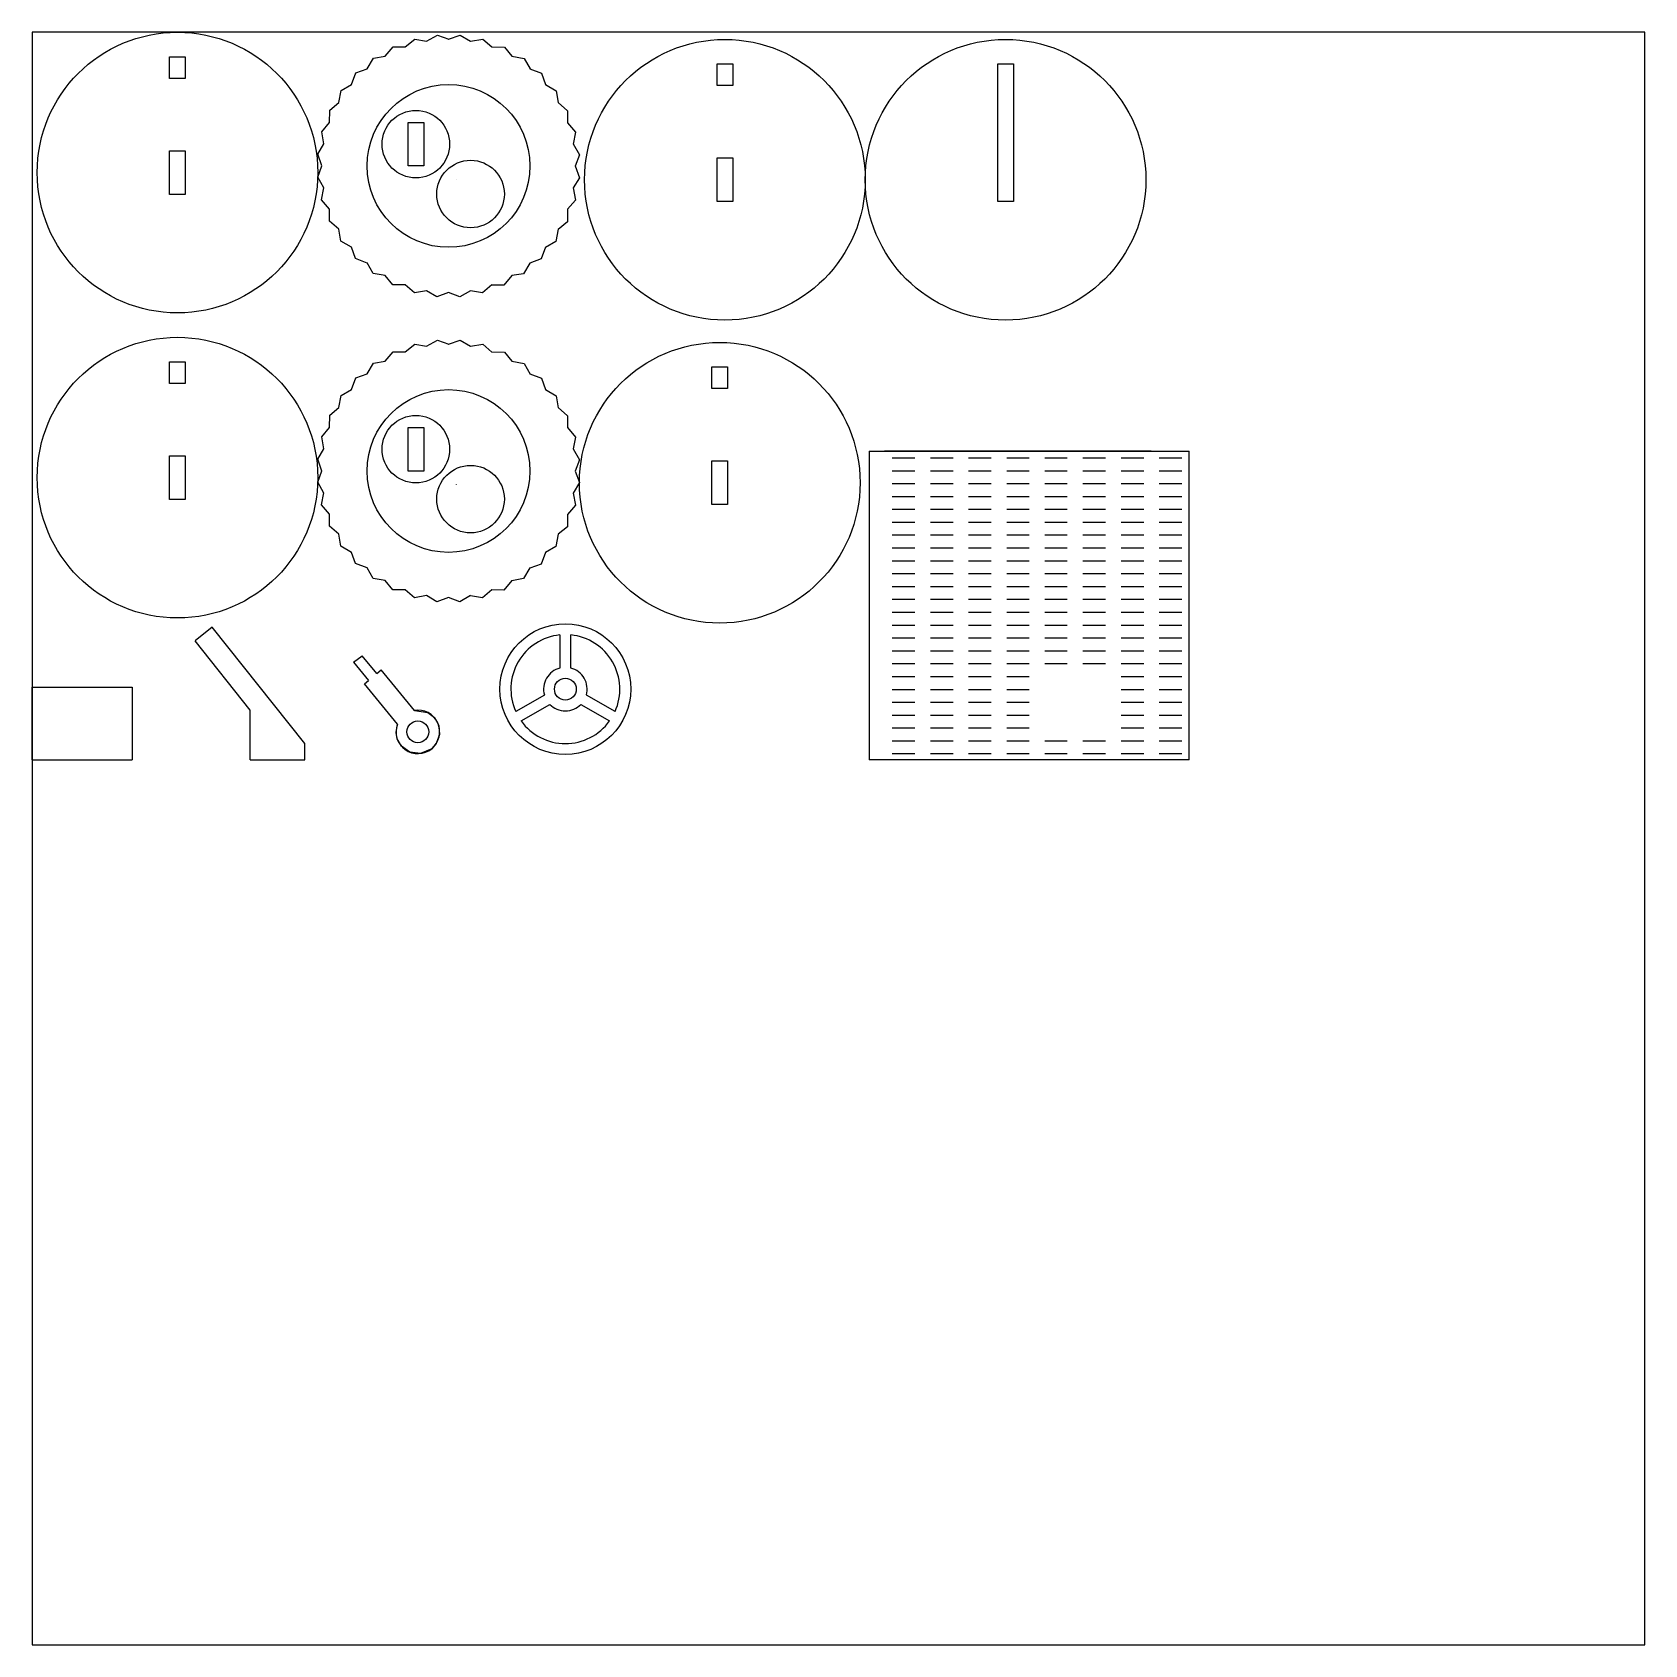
# Model space of a CAD drawing. Header units: millimetres. Extents: x 0 to 148, y -148 to 0.
import ezdxf

# ---------------------------------------------------------------- set-up
doc = ezdxf.new("R2010")
doc.units = ezdxf.units.MM
doc.linetypes.add('K5LT_BASIC', pattern=[0])

# ---------------------------------------------------------------- blocks, each defined once
blk = doc.blocks.new('U0')
at = {"color": 5, "linetype": 'K5LT_BASIC', "true_color": 0x0000ff}
for p, q in [((148, 0), (0, 0)), ((0, 0), (0, -148)), ((148, -148), (148, 0)), ((0, -148), (148, -148))]:
    blk.add_line(p, q, dxfattribs=at)

msp = doc.modelspace()

# ---------------------------------------------------------------- linework, layer by layer
at = {"color": 5, "linetype": 'K5LT_BASIC', "true_color": 0x0000ff}
for p, q in [((32.4, -2.2), (33.14, -1.34)), ((33.14, -1.34), (34.24, -1.35)), ((34.24, -1.35), (35.12, -0.62)), ((35.12, -0.62), (36.2, -0.82)), ((36.19, -0.82), (37.18, -0.26)), ((37.18, -0.26), (38.22, -0.65)), ((38.21, -0.65), (39.29, -0.27)), ((39.29, -0.27), (40.23, -0.82)), ((40.23, -0.82), (41.35, -0.64)), ((41.35, -0.64), (42.19, -1.35)), ((42.19, -1.35), (43.33, -1.36)), ((43.33, -1.36), (44.03, -2.21)), ((12.61, -2.25), (14.05, -2.25)), ((12.61, -4.25), (12.61, -2.25)), ((14.05, -2.25), (14.05, -4.25)), ((30.74, -3.37), (31.32, -2.38)), ((31.32, -2.38), (32.4, -2.2)), ((44.02, -2.2), (45.14, -2.41)), ((45.14, -2.41), (45.69, -3.37)), ((62.85, -2.9), (64.29, -2.9)), ((62.85, -4.9), (62.85, -2.9)), ((64.29, -2.9), (64.29, -4.9)), ((88.61, -2.91), (90.05, -2.91)), ((88.61, -15.54), (88.61, -2.91)), ((90.05, -2.91), (90.05, -15.54)), ((14.05, -4.25), (12.61, -4.25)), ((29.31, -4.8), (29.71, -3.73)), ((29.71, -3.73), (30.74, -3.36)), ((45.68, -3.37), (46.75, -3.77)), ((46.75, -3.77), (47.12, -4.8)), ((28.14, -6.46), (28.35, -5.34)), ((28.35, -5.34), (29.31, -4.8)), ((47.12, -4.8), (48.1, -5.38)), ((48.1, -5.38), (48.28, -6.46)), ((64.29, -4.9), (62.85, -4.9)), ((27.29, -8.3), (27.3, -7.16)), ((27.3, -7.16), (28.15, -6.46)), ((48.28, -6.46), (49.14, -7.2)), ((49.14, -7.2), (49.14, -8.3)), ((26.58, -9.13), (27.29, -8.29)), ((34.49, -12.27), (34.49, -8.27)), ((34.49, -8.27), (35.93, -8.27)), ((35.93, -8.27), (35.93, -12.27)), ((49.13, -8.3), (49.86, -9.18)), ((26.21, -11.2), (26.76, -10.25)), ((26.76, -10.25), (26.58, -9.13)), ((49.86, -9.18), (49.66, -10.26)), ((49.66, -10.25), (50.22, -11.25)), ((12.61, -10.88), (14.05, -10.88)), ((12.61, -14.88), (12.61, -10.88)), ((14.05, -10.88), (14.05, -14.88)), ((26.59, -12.27), (26.21, -11.2)), ((50.22, -11.25), (49.84, -12.28)), ((62.85, -11.54), (64.29, -11.54)), ((62.85, -15.54), (62.85, -11.54)), ((64.29, -11.54), (64.29, -15.54)), ((26.2, -13.3), (26.59, -12.27)), ((26.76, -14.29), (26.2, -13.3)), ((35.93, -12.27), (34.49, -12.27)), ((49.84, -12.27), (50.22, -13.35)), ((26.56, -15.37), (26.76, -14.29)), ((50.22, -13.35), (49.66, -14.29)), ((49.66, -14.29), (49.85, -15.41)), ((14.05, -14.88), (12.61, -14.88)), ((27.29, -16.25), (26.56, -15.37)), ((27.28, -17.34), (27.29, -16.24)), ((49.13, -16.25), (49.12, -17.39)), ((49.85, -15.41), (49.13, -16.25)), ((64.29, -15.54), (62.85, -15.54)), ((90.05, -15.54), (88.61, -15.54)), ((28.14, -18.08), (27.28, -17.34)), ((49.12, -17.39), (48.28, -18.09)), ((28.32, -19.16), (28.14, -18.08)), ((29.31, -19.74), (28.32, -19.16)), ((48.07, -19.2), (47.11, -19.75)), ((48.28, -18.08), (48.07, -19.2)), ((29.67, -20.78), (29.3, -19.74)), ((47.12, -19.74), (46.72, -20.81)), ((30.74, -21.18), (29.67, -20.78)), ((31.28, -22.13), (30.74, -21.17)), ((32.4, -22.34), (31.28, -22.13)), ((45.1, -22.16), (44.02, -22.34)), ((45.68, -21.18), (45.1, -22.16)), ((46.72, -20.81), (45.68, -21.18)), ((33.1, -23.18), (32.39, -22.34)), ((34.24, -23.19), (33.1, -23.18)), ((35.07, -23.91), (34.23, -23.19)), ((42.19, -23.19), (41.31, -23.92)), ((43.28, -23.2), (42.18, -23.2)), ((44.02, -22.34), (43.28, -23.2)), ((36.19, -23.72), (35.07, -23.91)), ((37.14, -24.28), (36.19, -23.72)), ((38.21, -23.9), (37.14, -24.28)), ((39.24, -24.28), (38.21, -23.9)), ((40.23, -23.72), (39.24, -24.28)), ((41.31, -23.92), (40.22, -23.72)), ((32.4, -30.2), (33.14, -29.33)), ((33.14, -29.33), (34.24, -29.34)), ((34.24, -29.34), (35.12, -28.62)), ((35.12, -28.62), (36.2, -28.82)), ((36.19, -28.82), (37.18, -28.26)), ((37.18, -28.26), (38.22, -28.64)), ((38.21, -28.64), (39.29, -28.26)), ((39.29, -28.26), (40.23, -28.82)), ((40.23, -28.82), (41.35, -28.63)), ((41.35, -28.63), (42.19, -29.35)), ((42.19, -29.34), (43.33, -29.35)), ((43.33, -29.35), (44.03, -30.2)), ((12.61, -30.24), (14.05, -30.24)), ((12.61, -32.24), (12.61, -30.24)), ((14.05, -30.24), (14.05, -32.24)), ((30.74, -31.36), (31.32, -30.38)), ((31.32, -30.38), (32.4, -30.2)), ((44.02, -30.2), (45.14, -30.41)), ((45.14, -30.41), (45.69, -31.37)), ((62.38, -30.71), (63.82, -30.71)), ((62.38, -32.71), (62.38, -30.71)), ((63.82, -30.71), (63.82, -32.71)), ((14.05, -32.24), (12.61, -32.24)), ((29.31, -32.8), (29.71, -31.73)), ((29.71, -31.73), (30.74, -31.36)), ((45.68, -31.36), (46.75, -31.76)), ((46.75, -31.76), (47.12, -32.8)), ((28.14, -34.45), (28.35, -33.33)), ((28.35, -33.33), (29.31, -32.79)), ((47.12, -32.8), (48.1, -33.37)), ((48.1, -33.37), (48.28, -34.46)), ((63.82, -32.71), (62.38, -32.71)), ((27.29, -36.29), (27.3, -35.15)), ((27.3, -35.15), (28.15, -34.45)), ((48.28, -34.45), (49.14, -35.2)), ((49.14, -35.2), (49.14, -36.3)), ((26.58, -37.12), (27.29, -36.29)), ((34.49, -40.27), (34.49, -36.27)), ((34.49, -36.27), (35.93, -36.27)), ((35.93, -36.27), (35.93, -40.27)), ((49.13, -36.29), (49.86, -37.17)), ((26.21, -39.19), (26.76, -38.24)), ((26.76, -38.25), (26.58, -37.12)), ((49.86, -37.17), (49.66, -38.25)), ((49.66, -38.25), (50.22, -39.24)), ((76.82, -38.44), (106.2, -38.44)), ((76.82, -38.44), (76.82, -66.79)), ((102.7, -38.44), (78.23, -38.44)), ((106.2, -66.79), (106.2, -38.44)), ((12.61, -38.88), (14.05, -38.88)), ((12.61, -42.88), (12.61, -38.88)), ((14.05, -38.88), (14.05, -42.88)), ((26.59, -40.27), (26.21, -39.19)), ((50.22, -39.24), (49.84, -40.27)), ((62.38, -39.35), (63.82, -39.35)), ((62.38, -43.35), (62.38, -39.35)), ((63.82, -39.35), (63.82, -43.35)), ((78.94, -39.06), (81.01, -39.06)), ((82.44, -39.06), (84.51, -39.06)), ((85.94, -39.06), (88.01, -39.06)), ((89.44, -39.06), (91.51, -39.06)), ((92.93, -39.06), (94.99, -39.06)), ((96.44, -39.06), (98.51, -39.06)), ((99.94, -39.06), (102.01, -39.06)), ((103.44, -39.06), (105.51, -39.06)), ((26.2, -41.29), (26.59, -40.26)), ((26.76, -42.29), (26.2, -41.29)), ((35.93, -40.27), (34.49, -40.27)), ((50.22, -41.34), (49.66, -42.29)), ((49.84, -40.27), (50.22, -41.34)), ((78.94, -40.24), (81.01, -40.24)), ((78.94, -41.42), (81.01, -41.42)), ((82.44, -40.24), (84.51, -40.24)), ((82.44, -41.42), (84.51, -41.42)), ((85.94, -40.24), (88.01, -40.24)), ((85.94, -41.42), (88.01, -41.42)), ((89.44, -40.24), (91.51, -40.24)), ((89.44, -41.42), (91.51, -41.42)), ((92.93, -40.24), (94.99, -40.24)), ((92.93, -41.42), (94.99, -41.42)), ((96.44, -40.24), (98.51, -40.24)), ((96.44, -41.42), (98.51, -41.42)), ((99.94, -40.24), (102.01, -40.24)), ((99.94, -41.42), (102.01, -41.42)), ((103.44, -40.24), (105.51, -40.24)), ((103.44, -41.42), (105.51, -41.42)), ((14.05, -42.88), (12.61, -42.88)), ((26.56, -43.36), (26.76, -42.28)), ((49.66, -42.29), (49.85, -43.41)), ((78.94, -42.6), (81.01, -42.6)), ((82.44, -42.6), (84.51, -42.6)), ((85.94, -42.6), (88.01, -42.6)), ((89.44, -42.6), (91.51, -42.6)), ((92.93, -42.6), (94.99, -42.6)), ((96.44, -42.6), (98.51, -42.6)), ((99.94, -42.6), (102.01, -42.6)), ((103.44, -42.6), (105.51, -42.6)), ((27.29, -44.24), (26.56, -43.36)), ((27.28, -45.34), (27.29, -44.24)), ((49.13, -44.24), (49.12, -45.38)), ((49.85, -43.41), (49.13, -44.25)), ((63.82, -43.35), (62.38, -43.35)), ((78.94, -43.78), (81.01, -43.78)), ((82.44, -43.78), (84.51, -43.78)), ((85.94, -43.78), (88.01, -43.78)), ((89.44, -43.78), (91.51, -43.78)), ((92.93, -43.78), (94.99, -43.78)), ((96.44, -43.78), (98.51, -43.78)), ((99.94, -43.78), (102.01, -43.78)), ((103.44, -43.78), (105.51, -43.78)), ((28.14, -46.08), (27.28, -45.34)), ((49.12, -45.38), (48.28, -46.08)), ((78.94, -44.96), (81.01, -44.96)), ((82.44, -44.96), (84.51, -44.96)), ((85.94, -44.96), (88.01, -44.96)), ((89.44, -44.96), (91.51, -44.96)), ((92.93, -44.96), (94.99, -44.96)), ((96.44, -44.96), (98.51, -44.96)), ((99.94, -44.96), (102.01, -44.96)), ((103.44, -44.96), (105.51, -44.96)), ((28.32, -47.16), (28.14, -46.08)), ((29.31, -47.74), (28.32, -47.16)), ((48.07, -47.2), (47.11, -47.74)), ((48.28, -46.08), (48.07, -47.2)), ((78.94, -46.14), (81.01, -46.14)), ((78.94, -47.32), (81.01, -47.32)), ((82.44, -46.14), (84.51, -46.14)), ((82.44, -47.32), (84.51, -47.32)), ((85.94, -46.14), (88.01, -46.14)), ((85.94, -47.32), (88.01, -47.32)), ((89.44, -46.14), (91.51, -46.14)), ((89.44, -47.32), (91.51, -47.32)), ((92.93, -46.14), (94.99, -46.14)), ((92.93, -47.32), (94.99, -47.32)), ((96.44, -46.14), (98.51, -46.14)), ((96.44, -47.32), (98.51, -47.32)), ((99.94, -46.14), (102.01, -46.14)), ((99.94, -47.32), (102.01, -47.32)), ((103.44, -46.14), (105.51, -46.14)), ((103.44, -47.32), (105.51, -47.32)), ((29.67, -48.77), (29.3, -47.74)), ((30.74, -49.17), (29.67, -48.77)), ((46.72, -48.81), (45.68, -49.18)), ((47.12, -47.74), (46.72, -48.81)), ((78.94, -48.5), (81.01, -48.5)), ((82.44, -48.5), (84.51, -48.5)), ((85.94, -48.5), (88.01, -48.5)), ((89.44, -48.5), (91.51, -48.5)), ((92.93, -48.5), (94.99, -48.5)), ((96.44, -48.5), (98.51, -48.5)), ((99.94, -48.5), (102.01, -48.5)), ((103.44, -48.5), (105.51, -48.5)), ((31.28, -50.13), (30.74, -49.17)), ((32.4, -50.33), (31.28, -50.13)), ((45.1, -50.15), (44.02, -50.34)), ((45.68, -49.17), (45.1, -50.15)), ((78.94, -49.68), (81.01, -49.68)), ((82.44, -49.68), (84.51, -49.68)), ((85.94, -49.68), (88.01, -49.68)), ((89.44, -49.68), (91.51, -49.68)), ((92.93, -49.68), (94.99, -49.68)), ((96.44, -49.68), (98.51, -49.68)), ((99.94, -49.68), (102.01, -49.68)), ((103.44, -49.68), (105.51, -49.68)), ((33.1, -51.18), (32.39, -50.33)), ((34.24, -51.19), (33.1, -51.18)), ((35.07, -51.9), (34.23, -51.19)), ((36.19, -51.71), (35.07, -51.9)), ((37.14, -52.27), (36.19, -51.71)), ((40.23, -51.71), (39.24, -52.28)), ((41.31, -51.92), (40.22, -51.72)), ((42.19, -51.19), (41.31, -51.92)), ((43.28, -51.2), (42.18, -51.19)), ((44.02, -50.33), (43.28, -51.2)), ((78.94, -50.86), (81.01, -50.86)), ((82.44, -50.86), (84.51, -50.86)), ((85.94, -50.86), (88.01, -50.86)), ((89.44, -50.86), (91.51, -50.86)), ((92.93, -50.86), (94.99, -50.86)), ((96.44, -50.86), (98.51, -50.86)), ((99.94, -50.86), (102.01, -50.86)), ((103.44, -50.86), (105.51, -50.86)), ((38.21, -51.89), (37.14, -52.27)), ((39.24, -52.28), (38.21, -51.89)), ((78.94, -52.04), (81.01, -52.04)), ((78.94, -53.23), (81.01, -53.23)), ((82.44, -52.04), (84.51, -52.04)), ((82.44, -53.23), (84.51, -53.23)), ((85.94, -52.04), (88.01, -52.04)), ((85.94, -53.23), (88.01, -53.23)), ((89.44, -52.04), (91.51, -52.04)), ((89.44, -53.23), (91.51, -53.23)), ((92.93, -52.04), (94.99, -52.04)), ((92.93, -53.23), (94.99, -53.23)), ((96.44, -52.04), (98.51, -52.04)), ((96.44, -53.23), (98.51, -53.23)), ((99.94, -52.04), (102.01, -52.04)), ((99.94, -53.23), (102.01, -53.23)), ((103.44, -52.04), (105.51, -52.04)), ((103.44, -53.23), (105.51, -53.23)), ((16.51, -54.61), (14.95, -55.86)), ((25.01, -65.29), (16.51, -54.61)), ((78.94, -54.41), (81.01, -54.41)), ((82.44, -54.41), (84.51, -54.41)), ((85.94, -54.41), (88.01, -54.41)), ((89.44, -54.41), (91.51, -54.41)), ((92.93, -54.41), (94.99, -54.41)), ((96.44, -54.41), (98.51, -54.41)), ((99.94, -54.41), (102.01, -54.41)), ((103.44, -54.41), (105.51, -54.41)), ((20.01, -62.22), (14.95, -55.86)), ((48.43, -55.32), (48.43, -58.35)), ((49.43, -58.35), (49.43, -55.32)), ((78.94, -55.59), (81.01, -55.59)), ((82.44, -55.59), (84.51, -55.59)), ((85.94, -55.59), (88.01, -55.59)), ((89.44, -55.59), (91.51, -55.59)), ((92.93, -55.59), (94.99, -55.59)), ((96.44, -55.59), (98.51, -55.59)), ((99.94, -55.59), (102.01, -55.59)), ((103.44, -55.59), (105.51, -55.59)), ((29.5, -57.83), (30.29, -57.22)), ((31.64, -58.85), (30.29, -57.22)), ((78.94, -56.77), (81.01, -56.77)), ((82.44, -56.77), (84.51, -56.77)), ((85.94, -56.77), (88.01, -56.77)), ((89.44, -56.77), (91.51, -56.77)), ((92.93, -56.77), (94.99, -56.77)), ((96.44, -56.77), (98.51, -56.77)), ((99.94, -56.77), (102.01, -56.77)), ((103.44, -56.77), (105.51, -56.77)), ((29.5, -57.83), (30.86, -59.49)), ((31.64, -58.85), (32.02, -58.53)), ((35.07, -62.24), (32.02, -58.53)), ((78.94, -57.95), (81.01, -57.95)), ((78.94, -59.13), (81.01, -59.13)), ((82.44, -57.95), (84.51, -57.95)), ((82.44, -59.13), (84.51, -59.13)), ((85.94, -57.95), (88.01, -57.95)), ((85.94, -59.13), (88.01, -59.13)), ((89.44, -57.95), (91.51, -57.95)), ((89.44, -59.13), (91.51, -59.13)), ((92.93, -57.95), (94.99, -57.95)), ((96.44, -57.95), (98.51, -57.95)), ((99.94, -57.95), (102.01, -57.95)), ((99.94, -59.13), (102.01, -59.13)), ((103.44, -57.95), (105.51, -57.95)), ((103.44, -59.13), (105.51, -59.13)), ((0, -60.11), (9.16, -60.11)), ((0, -66.79), (0, -60.11)), ((9.16, -60.11), (9.16, -66.79)), ((30.48, -59.8), (30.86, -59.49)), ((33.52, -63.51), (30.48, -59.8)), ((78.94, -60.31), (81.01, -60.31)), ((82.44, -60.31), (84.51, -60.31)), ((85.94, -60.31), (88.01, -60.31)), ((89.44, -60.31), (91.51, -60.31)), ((99.94, -60.31), (102.01, -60.31)), ((103.44, -60.31), (105.51, -60.31)), ((47.01, -60.83), (44.37, -62.35)), ((44.87, -63.21), (47.51, -61.69)), ((50.36, -61.69), (52.99, -63.21)), ((53.49, -62.35), (50.86, -60.83)), ((78.94, -61.49), (81.01, -61.49)), ((82.44, -61.49), (84.51, -61.49)), ((85.94, -61.49), (88.01, -61.49)), ((89.44, -61.49), (91.51, -61.49)), ((99.94, -61.49), (102.01, -61.49)), ((103.44, -61.49), (105.51, -61.49)), ((0, -63.53), (0, -66.79)), ((20.01, -66.79), (20.01, -62.22)), ((33.39, -64.26), (33.52, -63.51)), ((35.07, -62.24), (36.3, -62.43)), ((36.3, -62.43), (36.91, -62.9)), ((36.91, -62.9), (37.31, -63.64)), ((37.31, -63.64), (37.38, -64.45)), ((78.94, -62.67), (81.01, -62.67)), ((82.44, -62.67), (84.51, -62.67)), ((85.94, -62.67), (88.01, -62.67)), ((89.44, -62.67), (91.51, -62.67)), ((99.94, -62.67), (102.01, -62.67)), ((103.44, -62.67), (105.51, -62.67)), ((33.5, -64.85), (33.39, -64.26)), ((33.9, -65.54), (33.5, -64.85)), ((37.38, -64.45), (37.08, -65.29)), ((78.94, -63.85), (81.01, -63.85)), ((78.94, -65.03), (81.01, -65.03)), ((82.44, -63.85), (84.51, -63.85)), ((82.44, -65.03), (84.51, -65.03)), ((85.94, -63.85), (88.01, -63.85)), ((85.94, -65.03), (88.01, -65.03)), ((89.44, -63.85), (91.51, -63.85)), ((89.44, -65.03), (91.51, -65.03)), ((92.93, -65.03), (94.99, -65.03)), ((96.44, -65.03), (98.51, -65.03)), ((99.94, -63.85), (102.01, -63.85)), ((99.94, -65.03), (102.01, -65.03)), ((103.44, -63.85), (105.51, -63.85)), ((103.44, -65.03), (105.51, -65.03)), ((25.01, -66.79), (25.01, -65.29)), ((34.65, -66.07), (33.9, -65.54)), ((35.63, -66.2), (34.65, -66.07)), ((36.67, -65.76), (35.63, -66.2)), ((37.08, -65.29), (36.67, -65.76)), ((78.94, -66.21), (81.01, -66.21)), ((82.44, -66.21), (84.51, -66.21)), ((85.94, -66.21), (88.01, -66.21)), ((89.44, -66.21), (91.51, -66.21)), ((92.93, -66.21), (94.99, -66.21)), ((96.44, -66.21), (98.51, -66.21)), ((99.94, -66.21), (102.01, -66.21)), ((103.44, -66.21), (105.51, -66.21)), ((0, -66.79), (9.16, -66.79)), ((20.01, -66.79), (25.01, -66.79)), ((106.2, -66.79), (76.82, -66.79))]:
    msp.add_line(p, q, dxfattribs=at)
for centre, radius in [((13.33, -12.88), 12.88), ((63.57, -13.54), 12.88), ((89.33, -13.54), 12.88), ((38.21, -12.27), 7.47), ((35.21, -10.27), 3.1), ((40.23, -14.85), 3.1), ((13.33, -40.88), 12.88), ((63.1, -41.35), 12.88), ((38.21, -40.27), 7.47), ((35.21, -38.27), 3.1), ((40.23, -42.85), 3.1), ((48.93, -60.29), 6), ((48.93, -60.29), 1), ((35.39, -64.21), 1)]:
    msp.add_circle(centre, radius, dxfattribs=at)
for centre, radius, start, end in [((40.23, -14.85), 1.9, 134.3938, 134.4964), ((38.55, -13.14), 0.5, 314.2501, 314.6401), ((40.23, -42.85), 1.9, 134.3938, 134.4964), ((38.55, -41.13), 0.5, 314.2501, 314.6401), ((48.93, -60.29), 5, 95.7392, 204.2608), ((48.93, -60.29), 5, 335.7392, 84.2608), ((48.93, -60.29), 2, 104.4775, 195.5225), ((48.93, -60.29), 2, 344.4775, 75.5225), ((48.93, -60.29), 2, 224.4775, 315.5225), ((35.39, -64.21), 2, 159.4087, 99.434), ((48.93, -60.29), 5, 215.7392, 324.2608)]:
    msp.add_arc(centre, radius, start, end, dxfattribs=at)

# ---------------------------------------------------------------- block references
msp.add_blockref('U0', (0, 0))

doc.saveas('drawing.dxf')
